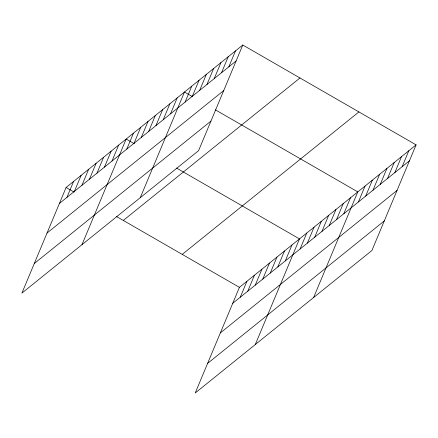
<?xml version="1.0" encoding="UTF-8"?>
<svg xmlns="http://www.w3.org/2000/svg" width="438" height="438" viewBox="0 0 438 438"><rect width="100%" height="100%" fill="white"/><g stroke="black" fill="none" stroke-linecap="round" stroke-linejoin="round"><path stroke-width="0.66" d="M242.778 45.015L66.094 187.486L21.9 293.126L198.584 150.656L242.778 45.015L416.1 144.874L371.906 250.514L195.222 392.985L239.416 287.344L416.1 144.874M66.926 197.385L73.6 181.431M74.438 191.329L81.112 175.375M81.944 185.274L88.618 169.32M89.456 179.219L96.13 163.264M96.962 173.163L103.636 157.209M104.474 167.108L111.148 151.154M111.98 161.053L118.654 145.098M81.972 244.689L126.166 139.043L134.17 143.659M126.779 149.123L133.453 133.168M134.066 143.242L140.74 127.288M141.354 137.368L148.028 121.414M148.646 131.493L155.32 115.533M155.933 125.613L162.607 109.659M163.221 119.738L169.895 103.784M170.508 113.858L177.182 97.904M140.28 197.675L184.469 92.029L192.479 96.639M185.088 102.109L191.762 86.149M192.375 96.229L199.049 80.274M199.662 90.354L206.336 74.4M206.95 84.474L213.624 68.52M214.237 78.599L220.911 62.645M221.529 72.724L228.203 56.765M228.817 66.844L235.491 50.89M240.248 297.243L246.922 281.289M247.76 291.188L254.434 275.234M255.266 285.133L261.94 269.178M262.778 279.077L269.452 263.123M270.284 273.022L276.958 257.068M277.796 266.966L284.47 251.012M285.302 260.911L291.976 244.957M255.294 344.547L299.488 238.902L176.498 168.044M300.101 248.981L306.775 233.027M307.388 243.106L314.062 227.147M314.676 237.226L321.35 221.272M321.968 231.352L328.642 215.397M329.256 225.471L335.93 209.517M336.543 219.597L343.217 203.643M343.83 213.722L350.504 197.762M313.603 297.533L357.791 191.888L215.359 109.823M358.41 201.967L365.084 186.013M365.697 196.087L372.371 180.133M372.984 190.212L379.658 174.258M380.272 184.338L386.946 168.378M387.559 178.458L394.233 162.503M394.852 172.583L401.526 156.629M402.139 166.703L408.813 150.749M59.42 203.44L236.104 60.97M47.036 233.038L223.725 90.567M34.279 263.528L210.968 121.058M123.286 220.434L299.975 77.969M182.219 254.39L358.903 111.92M232.742 303.299L409.426 160.828M220.358 332.896L397.047 190.426M207.601 363.392L384.29 220.922M66.094 187.486L74.099 192.096M116.426 216.481L239.416 287.344"/></g></svg>
